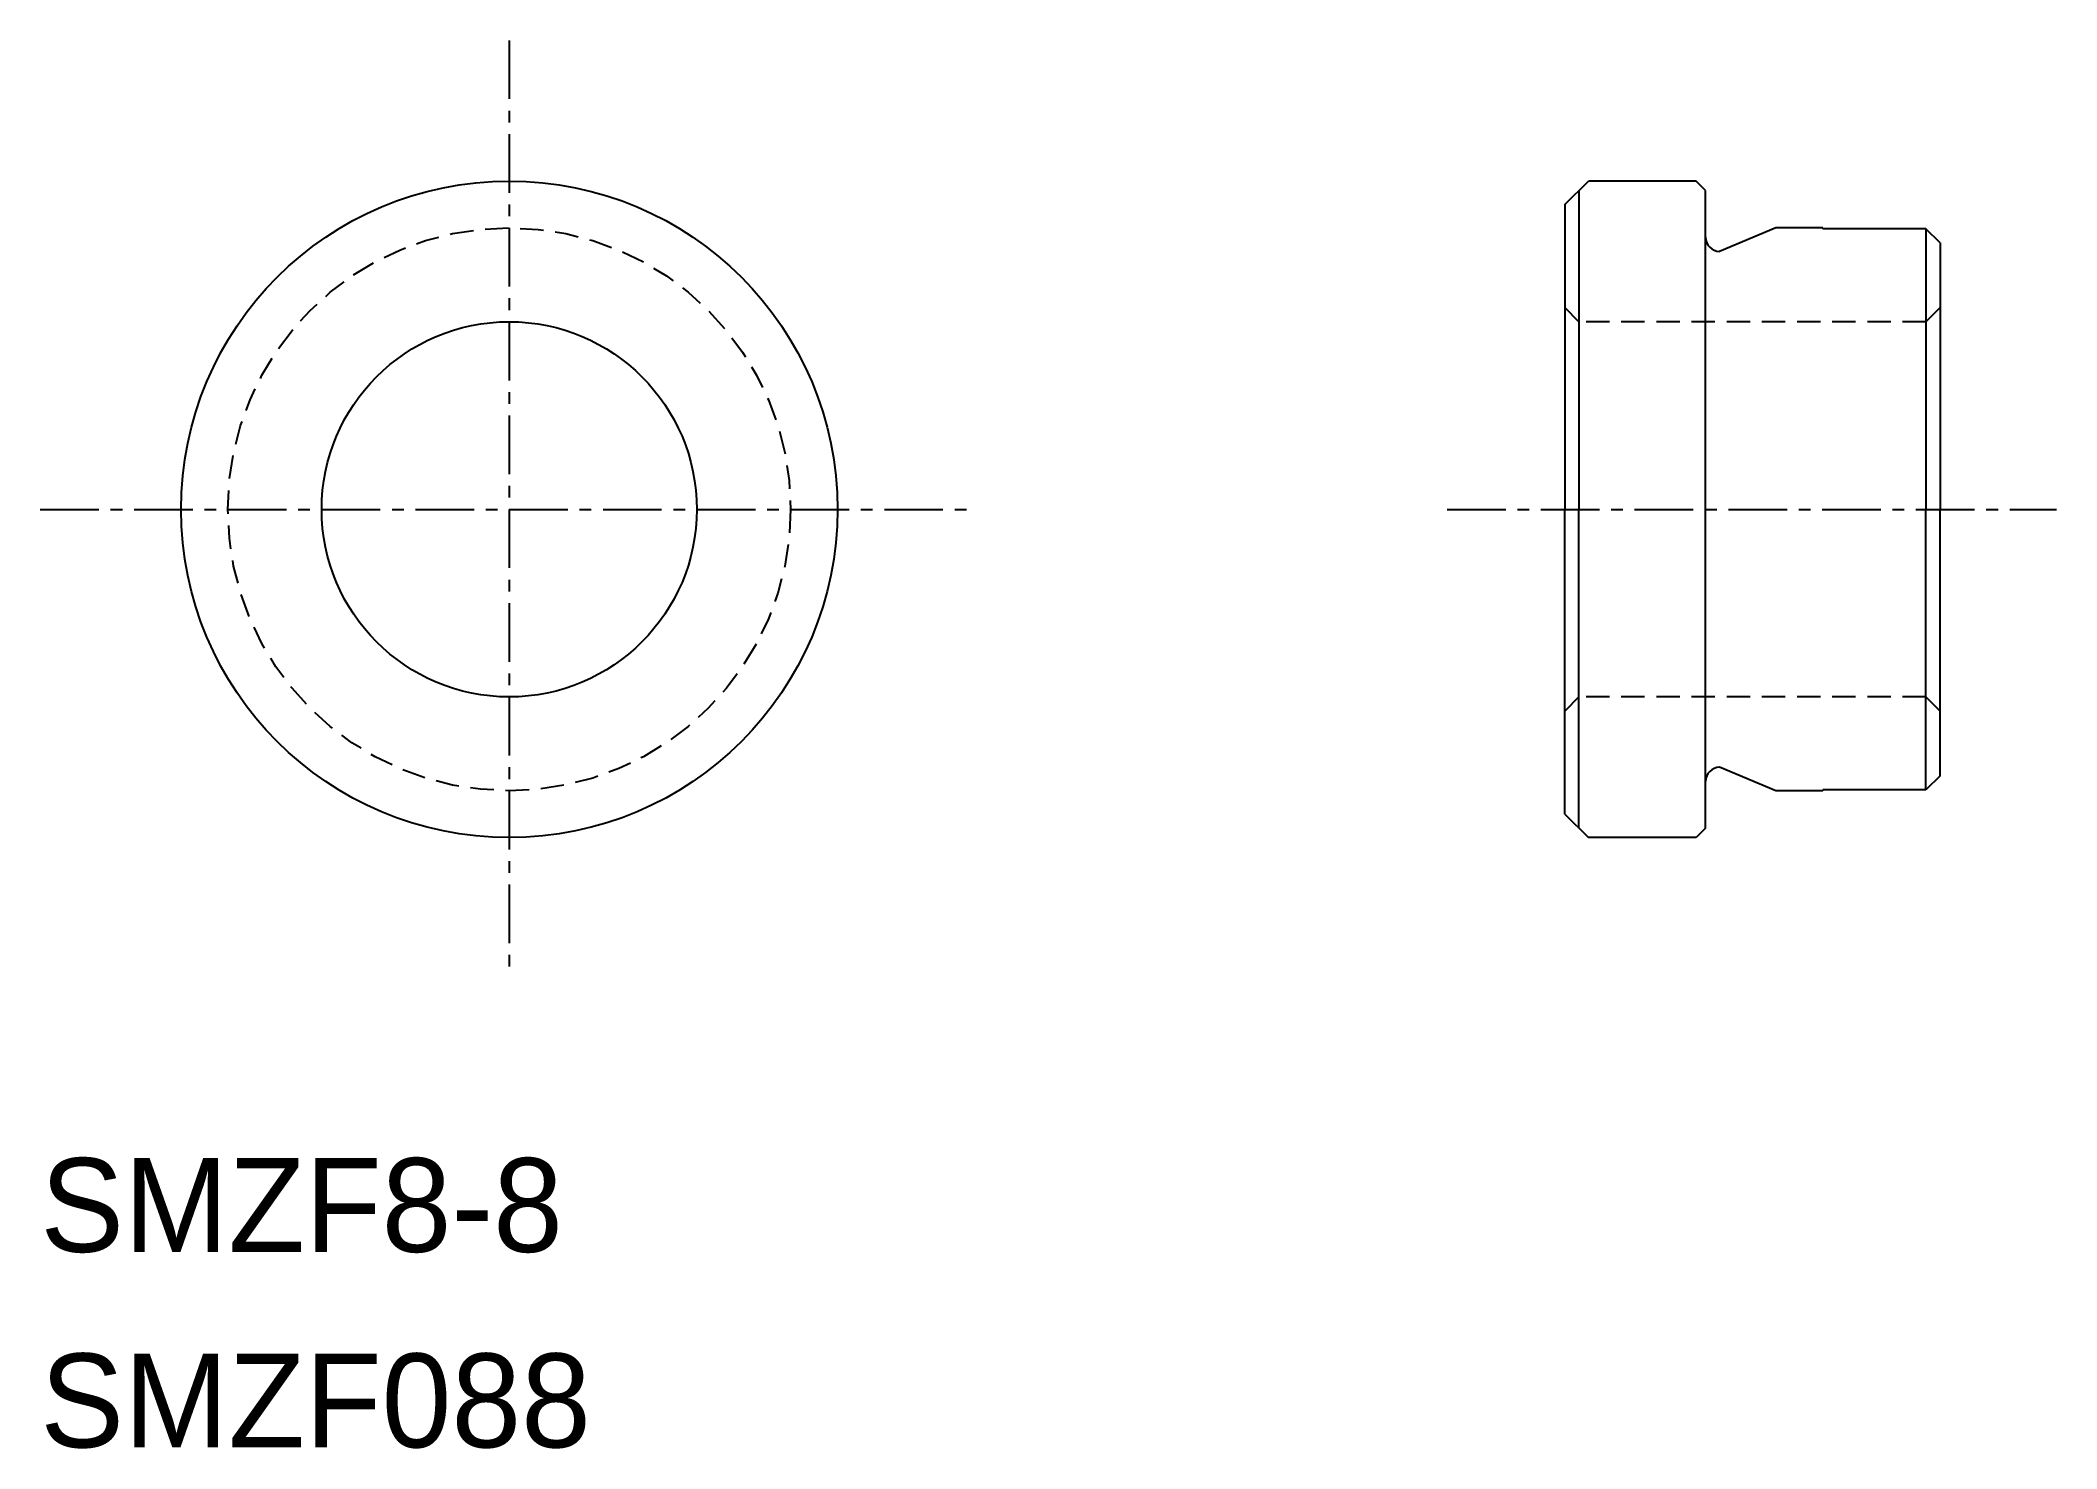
# Model space of a CAD drawing. Extents: x 10 to 53, y 10 to 40.
import ezdxf

# ---------------------------------------------------------------- set-up
doc = ezdxf.new("R2010")
doc.units = 0
doc.linetypes.add('CENTER', pattern=[2, 1.25, -0.25, 0.25, -0.25])
doc.linetypes.add('DASHED', pattern=[0.75, 0.5, -0.25])
doc.layers.get('0').update_dxf_attribs({"linetype": 'CONTINUOUS'})
doc.layers.add('CENTER', color=1, linetype='CENTER')

msp = doc.modelspace()

# ---------------------------------------------------------------- linework, layer by layer
at = {"color": 7, "linetype": 'CONTINUOUS'}
for p, q in [((42.513, 36.5), (43.013, 37)), ((45.313, 37), (43.013, 37)), ((45.513, 36.8), (45.313, 37)), ((42.813, 36.8), (42.813, 30)), ((45.513, 23.2), (45.513, 36.8)), ((42.513, 36.5), (42.513, 34.3)), ((47.013, 36), (45.813, 35.5)), ((48.013, 36), (47.013, 36)), ((48.013, 36), (48.013, 35.98)), ((50.213, 35.98), (48.013, 35.98)), ((50.213, 35.98), (50.213, 30)), ((50.513, 35.68), (50.213, 35.98)), ((50.513, 35.68), (50.513, 34.3)), ((42.513, 34.3), (42.513, 30)), ((50.513, 34.3), (50.513, 30)), ((42.513, 25.7), (42.513, 30)), ((42.813, 23.2), (42.813, 30)), ((50.213, 24.02), (50.213, 30)), ((50.513, 25.7), (50.513, 30)), ((42.513, 23.5), (42.513, 25.7)), ((50.513, 24.32), (50.513, 25.7)), ((47.013, 24), (45.813, 24.5)), ((50.513, 24.32), (50.213, 24.02)), ((48.013, 24), (47.013, 24)), ((50.213, 24.02), (48.013, 24.02)), ((48.013, 24), (48.013, 24.02)), ((42.513, 23.5), (43.013, 23)), ((45.313, 23), (43.013, 23)), ((45.513, 23.2), (45.313, 23))]:
    msp.add_line(p, q, dxfattribs=at)
at = {"color": 3, "linetype": 'DASHED'}
for p, q in [((42.813, 34), (42.513, 34.3)), ((50.213, 34), (42.813, 34)), ((50.213, 34), (50.513, 34.3)), ((42.813, 26), (42.513, 25.7)), ((50.213, 26), (42.813, 26)), ((50.213, 26), (50.513, 25.7))]:
    msp.add_line(p, q, dxfattribs=at)
at = {"color": 7, "linetype": 'CONTINUOUS'}
for radius in [7, 4]:
    msp.add_circle((20, 30), radius, dxfattribs=at)
at = {"color": 3, "linetype": 'DASHED'}
msp.add_circle((20, 30), 6, dxfattribs=at)
at = {"color": 7, "linetype": 'CONTINUOUS'}
for centre, start, end in [((45.813, 35.8), 180, 270), ((45.813, 24.2), 90, 180)]:
    msp.add_arc(centre, 0.3, start, end, dxfattribs=at)
at = {"layer": 'CENTER', "color": 1, "linetype": 'CENTER'}
for p, q in [((20, 40), (20, 20)), ((10, 30), (30, 30)), ((40, 30), (53, 30))]:
    msp.add_line(p, q, dxfattribs=at)

# ---------------------------------------------------------------- texts
at = {"color": 7, "linetype": 'CONTINUOUS'}
for s, p in [('SMZF8-8', (10, 14.167)), ('SMZF088', (10, 10))]:
    msp.add_text(s, height=2, dxfattribs=at).set_placement(p)

doc.saveas('drawing.dxf')
